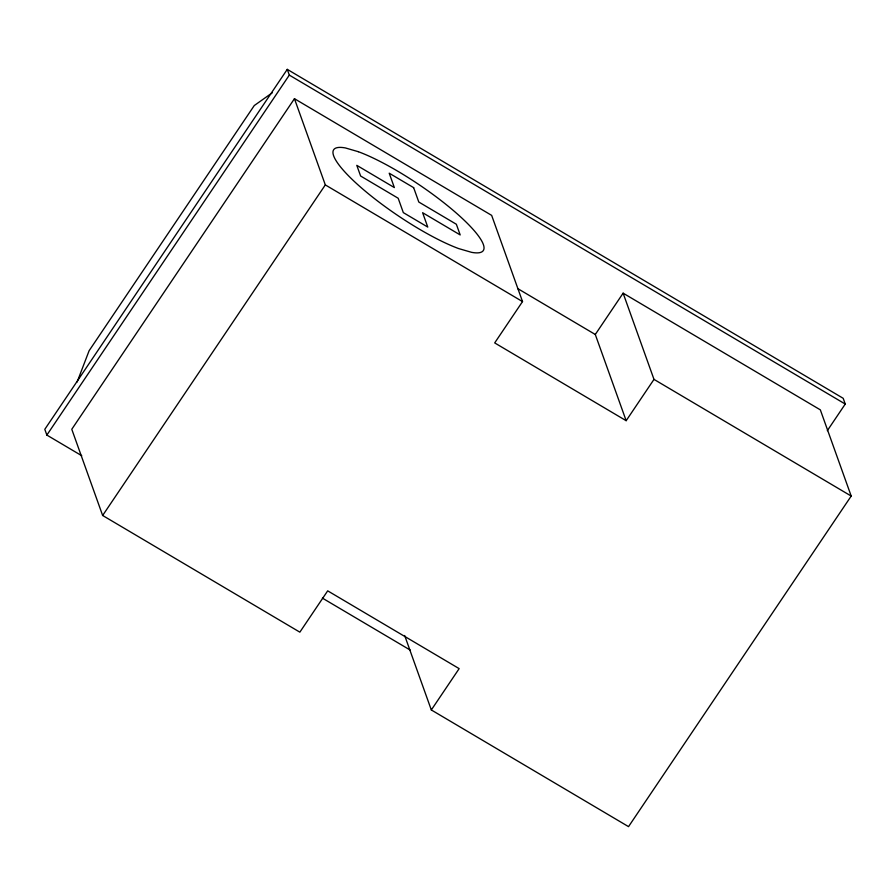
<?xml version="1.0" encoding="UTF-8"?>
<svg xmlns="http://www.w3.org/2000/svg" width="896" height="896" viewBox="0 0 896 896"><rect width="100%" height="100%" fill="white"/><g stroke="black" fill="none" stroke-linecap="round" stroke-linejoin="round"><path stroke-width="1.34" d="M77.112 382.021L89.118 350.717L254.274 105.538L272.406 92.691M827.322 430.674L845.253 404.051L843.192 398.306L287.269 69.362L44.8 429.33L46.861 435.075L81.749 455.717M46.861 435.075L289.318 75.107L287.269 69.362M626.158 420.694L494.693 342.91L522.525 301.582L491.658 215.376L294.448 98.694L71.781 429.274L102.648 515.48L299.858 632.162L327.69 590.845L459.155 668.629L431.323 709.957L628.533 826.638L851.2 496.059L820.333 409.853L623.123 293.171L595.291 334.488L626.158 420.694L653.99 379.378L623.123 293.171M102.648 515.48L325.315 184.901L294.448 98.694M289.318 75.107L845.253 404.051M517.608 288.523L595.291 334.488M325.315 184.901L522.525 301.582M653.99 379.378L851.2 496.059M322.414 598.125L410.256 650.093M404.667 635.499L431.323 709.957M358.299 151.693L345.386 147.941A90.238 18.726 34 0 0 359.027 185.774A90.238 18.726 34 0 0 458.674 248.584L471.587 252.336A90.238 18.726 34 0 0 457.957 214.502A90.238 18.726 34 0 0 358.299 151.693M413.65 187.656L389.211 173.197L394.352 187.566L356.787 165.346L360.618 176.019L398.182 198.251L403.323 212.621L427.762 227.08L422.621 212.71L460.186 234.931L456.355 224.258L418.79 202.026L413.65 187.656"/></g></svg>
